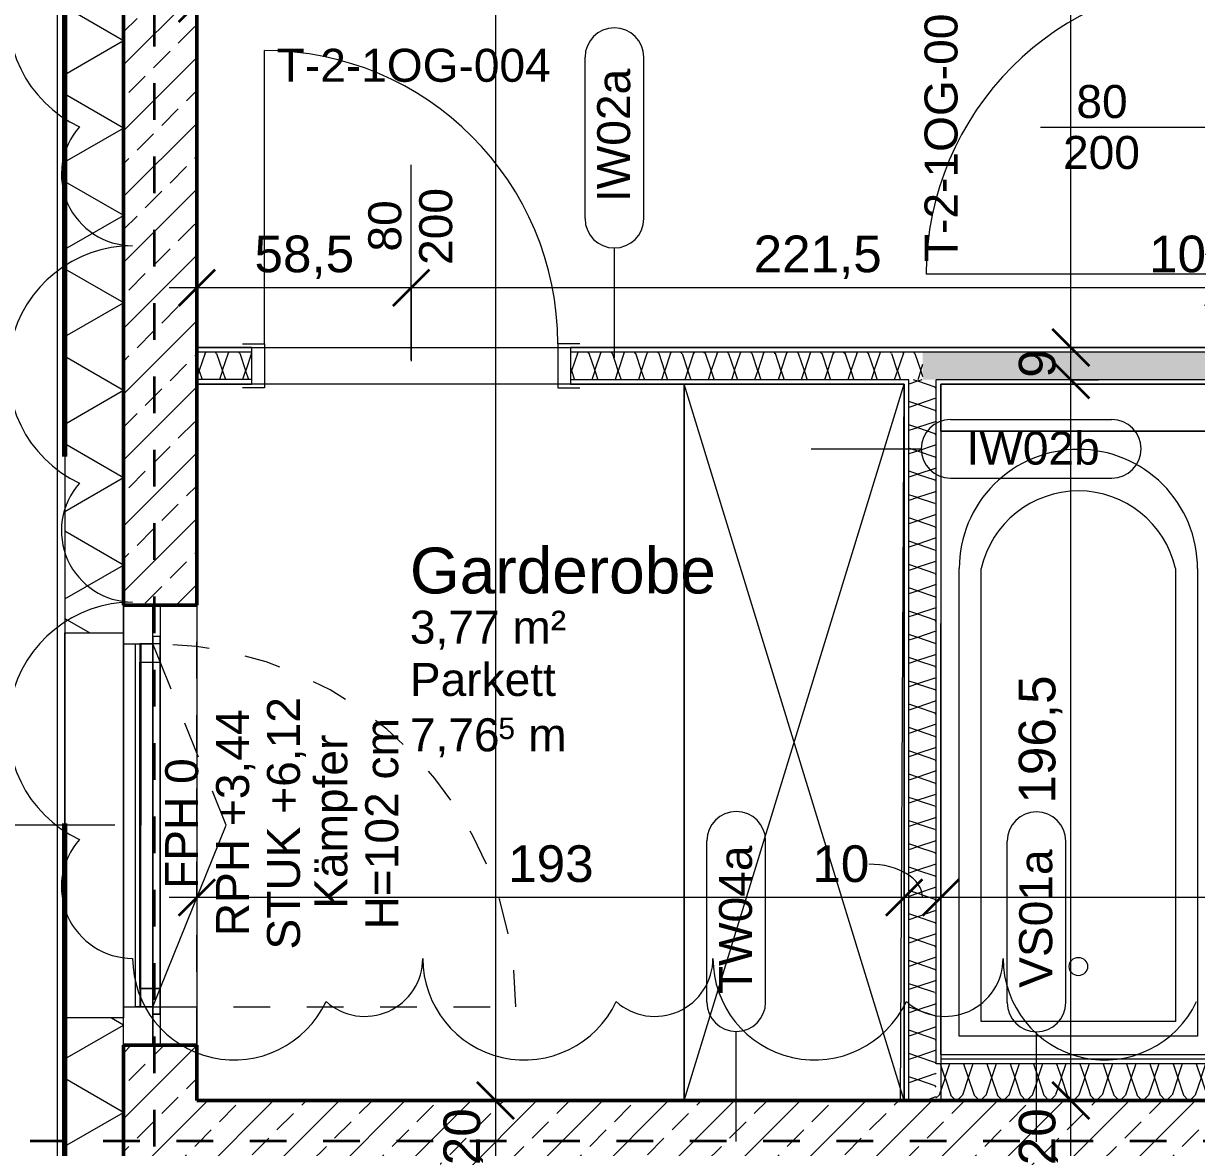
# Model space of a CAD drawing. Header units: metres. Extents: x -67.4 to -27.2, y 43.9 to 89.6.
# Drawn here: x -54.461 to -51.261, y 75.768 to 78.833 of the extents above; entities that cross this region are included whole.
import ezdxf

# ---------------------------------------------------------------- set-up
doc = ezdxf.new("R2010")
doc.units = ezdxf.units.M
for name, pattern in [('Strich Punkt Mittel', [0.015875, 0.00635, -0.004763, 0, -0.004763]), ('Verdeckt', [0.003, 0.002, -0.001]), ('Verdeckt Oben', [0.00225, 0.0015, -0.00075])]:
    doc.linetypes.add(name, pattern=pattern)
for name, color, linetype, lineweight in [('A-DETL-GENF_', 92, 'Continuous', 13), ('A-DETL-MBND', 5, 'Continuous', 5), ('A-GLAZ', 151, 'Continuous', 18), ('A-GLAZ-IDEN_', 152, 'Continuous', 9), ('A_Bemassung-50_', 4, 'Continuous', 9), ('A_Bemassung_', 4, 'Continuous', 9), ('A_Beschriftung_', 7, 'Continuous', 9), ('A_Decken', 8, 'Continuous', 13), ('A_Fenster', 7, 'Continuous', 13), ('A_Moebel', 6, 'Continuous', 13), ('A_Raeume_', 7, 'Continuous', 5), ('A_Raeume_Beschriftung_', 7, 'Continuous', 9), ('A_Raster_', 1, 'Continuous', 9), ('A_Sanitaer', 3, 'Continuous', 13), ('A_Tueren', 31, 'Continuous', 13), ('A_Waende', 7, 'Continuous', 13), ('G-ANNO-REVC_', 71, 'Continuous', 9)]:
    doc.layers.add(name, color=color, linetype=linetype, lineweight=lineweight)
doc.styles.add('Arial_2', font='arial.ttf', dxfattribs={"height": 0.09})
doc.styles.add('Arial_3', font='arial.ttf', dxfattribs={"height": 0.125})
doc.styles.add('Arial_4', font='arial.ttf', dxfattribs={"height": 0.05849})
doc.styles.add('Arial_5', font='arial.ttf', dxfattribs={"height": 0.1})
doc.dimstyles.new('WGA-Bemaßung', dxfattribs={"dimscale": 0.3048, "dimtxt": 0.102026, "dimasz": 0.328084, "dimexe": 0.246063, "dimexo": 0.0625, "dimgap": 0.04101, "dimtad": 1, "dimdec": 1, "dimlfac": 100, "dimrnd": 0.5, "dimdsep": 46, "dimtxsty": 'Arial_5', "dimblk1": 'OBLIQUE', "dimblk2": 'OBLIQUE', "dimsah": 1, "dimcen": 0.09, "dimdle": 0.246063, "dimazin": 2, "dimtfac": 1, "dimtdec": 4, "dimtix": 1, "dimtmove": 0, "dimatfit": 3, "dimfxl": 0.656168, "dimfxlon": 1, "dimtvp": 1, "dimtolj": 1, "dimtzin": 0, "dimarcsym": 2})
doc.dimstyles.new('WGA-Bemaßung_3', dxfattribs={"dimscale": 0.3048, "dimtxt": 0.102026, "dimasz": 0.328084, "dimexe": 0.246063, "dimexo": 0.0625, "dimgap": 0.04101, "dimtad": 1, "dimdec": 1, "dimlfac": 100, "dimrnd": 0.5, "dimdsep": 46, "dimtxsty": 'Arial_5', "dimblk1": 'OBLIQUE', "dimblk2": 'OBLIQUE', "dimsah": 1, "dimcen": 0.09, "dimdle": 0.246063, "dimazin": 2, "dimtfac": 1, "dimtdec": 4, "dimtix": 1, "dimtmove": 1, "dimatfit": 3, "dimfxl": 0.656168, "dimfxlon": 1, "dimtvp": 1, "dimtolj": 1, "dimtzin": 0, "dimarcsym": 2})
doc.dimstyles.new('WGA-Bemaßung_4', dxfattribs={"dimscale": 0.3048, "dimtxt": 0.102026, "dimasz": 0.328084, "dimexe": 0.246063, "dimexo": 0.0625, "dimgap": 0.04101, "dimtad": 1, "dimdec": 1, "dimlfac": 100, "dimrnd": 0.5, "dimdsep": 46, "dimtxsty": 'Arial_5', "dimblk1": 'OBLIQUE', "dimblk2": 'OBLIQUE', "dimsah": 1, "dimcen": 0.09, "dimdle": 0.246063, "dimazin": 2, "dimtfac": 1, "dimtdec": 4, "dimtix": 1, "dimtmove": 0, "dimatfit": 3, "dimfxl": 0.656168, "dimfxlon": 1, "dimtvp": 1, "dimtolj": 1, "dimtzin": 0, "dimarcsym": 2})
pattern_1 = [(45, (0, 0), (-0.08980256, 0.08980256), []), (45, (0.0898, 0), (-0.08980256, 0.08980256), [0.0635, -0.03175])]

# ---------------------------------------------------------------- blocks, each defined once
blk = doc.blocks.new('UZ_D1 - SL_0800x2000_Zimmertür_Stahlzarge_GK-7175508-263_PP_01OG_BT2')
at = {"layer": 'A_Tueren', "lineweight": 5}
for p, q in [((-0.4, 0.06), (-0.46, 0.06)), ((-0.4, -0.06), (-0.4, 0.06)), ((0.4, 0.06), (0.46, 0.06)), ((0.4, -0.06), (0.4, 0.06)), ((-0.46, -0.06), (-0.4, -0.06)), ((0.46, -0.06), (0.4, -0.06)), ((0.4, -0.06), (0.4, -0.86))]:
    blk.add_line(p, q, dxfattribs=at)
blk.add_arc((0.4, -0.06), 0.8, 180, 270, dxfattribs=at)
blk = doc.blocks.new('Moeb_Schrank - Schrank_2m_60cm-8075073-263_PP_01OG_BT2')
at = {"layer": 'A_Moebel', "color": 8}
for p, q in [((0, 0), (1.9525, 0.6)), ((0, 0.6), (1.9525, 0)), ((1.9525, 0.6), (0, 0.6)), ((0, 0.6), (0, 0)), ((0, 0), (0, 0.6)), ((0, 0.6), (1.9525, 0.6)), ((1.9525, 0), (1.9525, 0.6)), ((1.9525, 0.6), (1.9525, 0.2996)), ((0, 0), (1.9525, 0)), ((1.9525, 0), (0, 0))]:
    blk.add_line(p, q, dxfattribs=at)
blk = doc.blocks.new('Fens_1tlg_OL - DF_OL_DK_1120x2400-V26-263_PP_01OG_BT2')
at = {"layer": 'A-GLAZ'}
for p, q in [((-0.6, 0.1), (-0.495, 0.1)), ((-0.6, 0.02), (-0.6, 0.1)), ((0.525, 0.1), (-0.525, 0.1)), ((-0.495, 0.1), (-0.495, 0.02)), ((0.495, 0.1), (0.495, 0.02)), ((0.6, 0.1), (0.495, 0.1)), ((0.6, 0.02), (0.6, 0.1)), ((-0.6, 0.02), (-0.515, 0.02)), ((-0.495, 0.02), (-0.6, 0.02)), ((-0.515, 0.02), (-0.495, 0.02)), ((-0.495, 0.02), (-0.445, 0.02)), ((-0.445, 0.02), (0.445, 0.02)), ((0.445, 0.02), (0.495, 0.02)), ((0.495, 0.02), (0.515, 0.02)), ((0.495, 0.02), (0.6, 0.02)), ((0.515, 0.02), (0.6, 0.02))]:
    blk.add_line(p, q, dxfattribs=at)
at = {"layer": 'A_Fenster', "linetype": 'Verdeckt Oben', "lineweight": 5}
for p, q in [((-0.525, 0.26), (0.525, 0.26)), ((-0.525, 0.1), (0.525, 0.1)), ((-0.6, -0.1), (0.6, -0.1)), ((-0.6, -0.1), (0.6, -0.1))]:
    blk.add_line(p, q, dxfattribs=at)
at = {"layer": 'A_Fenster'}
for p, q in [((-0.6, 0.1), (-0.6, 0.02)), ((0.6, 0.1), (0.525, 0.1)), ((-0.495, 0.055), (-0.495, 0.067)), ((-0.495, 0.067), (0.495, 0.067)), ((-0.495, 0.067), (0.495, 0.067)), ((-0.495, 0.055), (-0.495, 0.067)), ((0.495, 0.067), (0.495, 0.055)), ((0.495, 0.067), (0.495, 0.055)), ((-0.495, 0.02), (-0.495, 0.055)), ((-0.445, 0.055), (-0.495, 0.055)), ((0.495, 0.055), (-0.495, 0.055)), ((-0.495, 0.055), (-0.495, 0.02)), ((-0.495, 0.053), (-0.495, 0.055)), ((-0.495, 0.053), (-0.495, 0.055)), ((-0.445, 0.053), (-0.495, 0.053)), ((-0.445, 0.053), (-0.495, 0.053)), ((0.445, 0.055), (-0.445, 0.055)), ((-0.445, 0.055), (-0.445, 0)), ((0.445, 0.055), (-0.445, 0.055)), ((-0.445, 0.055), (0.445, 0.055)), ((-0.445, 0), (-0.445, 0.055)), ((0.445, 0.053), (-0.445, 0.053)), ((0.445, 0.053), (-0.445, 0.053)), ((0.495, 0.055), (0.445, 0.055)), ((0.445, 0.055), (0.445, 0)), ((0.445, 0.055), (0.445, 0)), ((0.495, 0.053), (0.445, 0.053)), ((0.495, 0.053), (0.445, 0.053)), ((0.495, 0.02), (0.495, 0.055)), ((0.495, 0.02), (0.495, 0.055)), ((0.495, 0.055), (0.495, 0.053)), ((0.495, 0.055), (0.495, 0.053)), ((-0.6, 0.02), (-0.515, 0.02)), ((-0.515, 0.02), (-0.495, 0.02)), ((-0.495, 0.02), (-0.515, 0.02)), ((-0.515, 0.02), (0.515, 0.02)), ((-0.515, 0), (-0.515, 0.02)), ((-0.515, 0.02), (-0.515, 0)), ((-0.495, 0.02), (-0.4455, 0)), ((-0.495, 0.02), (-0.445, 0.02)), ((-0.495, 0.02), (0.495, 0.02)), ((-0.445, 0.02), (-0.495, 0.02)), ((-0.495, 0.02), (-0.445, 0.02)), ((-0.445, 0.02), (0.445, 0.02)), ((0.445, 0.02), (-0.445, 0.02)), ((-0.445, 0.02), (0.445, 0.02)), ((0.445, 0.02), (0.495, 0.02)), ((0.495, 0.02), (0.445, 0.02)), ((0.445, 0.02), (0.495, 0.02)), ((0.495, 0.02), (0.515, 0.02)), ((0.515, 0.02), (0.495, 0.02)), ((0.515, 0.02), (0.6, 0.02)), ((0.515, 0), (0.515, 0.02)), ((0.515, 0), (0.515, 0.02)), ((0.515, 0), (-0.515, 0)), ((-0.515, 0), (-0.445, 0)), ((-0.4455, 0), (0, -0.18)), ((0.445, 0), (-0.445, 0)), ((0.445, 0), (-0.445, 0)), ((-0.445, 0), (0.445, 0)), ((0.445, 0), (0.515, 0))]:
    blk.add_line(p, q, dxfattribs=at)
at = {"layer": 'A_Fenster', "linetype": 'Verdeckt', "lineweight": 5}
for p, q in [((-0.495, 0.02), (-0.495, 0)), ((0.4455, 0), (0.495, 0.02)), ((-0.495, 0), (-0.495, -0.97)), ((0, -0.18), (0.4455, 0))]:
    blk.add_line(p, q, dxfattribs=at)
for start, end in [(358.8397, 0), (270, 358.8397)]:
    blk.add_arc((-0.495, 0.02), 0.99, start, end, dxfattribs=at)
blk = doc.blocks.new('Sani_Badewanne - 750x1700-11058408-263_PP_01OG_BT2')
at = {"layer": 'A_Sanitaer'}
for p, q in [((-0.375, 1.8275), (-0.375, 1.7)), ((-0.375, 1.7), (-0.375, 1.8275)), ((0.0611, 1.8275), (0.375, 1.8275)), ((0.375, 1.7), (0.375, 1.8275)), ((0.375, 1.8275), (0.375, 1.7)), ((0.375, 1.7), (-0.375, 1.7)), ((-0.375, 1.7), (0.375, 1.7)), ((0.375, 1.7), (-0.375, 1.7)), ((0.375, 0), (0.375, 1.7)), ((-0.325, 0.05), (-0.325, 1.325)), ((-0.265, 0.09), (-0.265, 1.325)), ((0.265, 1.325), (0.265, 0.09)), ((0.325, 1.325), (0.325, 0.05)), ((0.265, 0.09), (-0.265, 0.09)), ((0.325, 0.05), (-0.325, 0.05))]:
    blk.add_line(p, q, dxfattribs=at)
at = {"layer": 'A_Sanitaer', "lineweight": 5}
for p, q in [((0.375, 1.7), (-0.375, 1.7)), ((0.375, 1.7), (-0.375, 1.7)), ((0.375, 0), (0.375, 1.7)), ((0.375, 0), (0.375, 1.7))]:
    blk.add_line(p, q, dxfattribs=at)
at = {"layer": 'A_Sanitaer'}
blk.add_circle((0, 0.24), 0.025, dxfattribs=at)
for centre, radius, start, end in [((0, 1.325), 0.325, 90, 180), ((0, 1.325), 0.325, 360, 90), ((0, 1.265), 0.2717, 90, 167.2425), ((0, 1.265), 0.2717, 12.7575, 90)]:
    blk.add_arc(centre, radius, start, end, dxfattribs=at)
blk = doc.blocks.new('Dtai_Fluchtlinie_Grenzlinie - Dtai_Grenzlinie-5920249-263_PP_01OG_BT2')
at = {"layer": 'A-DETL-GENF_', "lineweight": 70}
for p, q in [((27.45, 0), (29.45, 0)), ((30.45, 0), (32.45, 0))]:
    blk.add_line(p, q, dxfattribs=at)
blk = doc.blocks.new('BS_Tuer_PP - links-10002443-263_PP_01OG_BT2')
at = {"layer": 'A_Beschriftung_'}
blk.add_line((0, 0.000124), (0, 0.010761), dxfattribs=at)
blk = doc.blocks.new('BS_Tuer_PP - oben-10002441-263_PP_01OG_BT2')
at = {"layer": 'A_Beschriftung_'}
blk.add_line((0, 0.000124), (0, 0.010761), dxfattribs=at)
blk = doc.blocks.new('BS_Fens_PP_Kämpfer - oben-10106766-263_PP_01OG_BT2')
at = {"layer": 'A-GLAZ-IDEN_'}
blk.add_line((0, 0.000124), (0, 0.010761), dxfattribs=at)
blk = doc.blocks.new('DIMBLOCK111-263_PP_01OG_BT2')
at = {"layer": 'A_Bemassung-50_', "transparency": 16777216}
for p, q in [((-51.9581, 76.4497), (-51.9581, 76.5247)), ((-49.3331, 76.4496), (-49.3331, 76.5246)), ((-49.3331, 76.4496), (-51.9581, 76.4497)), ((-51.9581, 76.4497), (-51.9581, 76.2497)), ((-49.3331, 76.4496), (-49.3331, 76.2496))]:
    blk.add_line(p, q, dxfattribs=at)
at = {"layer": 'A_Bemassung-50_', "lineweight": 35, "transparency": 16777216}
for p, q in [((-51.9581, 76.4497), (-51.9081, 76.4997)), ((-49.3331, 76.4496), (-49.2831, 76.4996)), ((-51.9581, 76.4497), (-52.0081, 76.3997)), ((-49.3331, 76.4496), (-49.3831, 76.3996))]:
    blk.add_line(p, q, dxfattribs=at)
at = {"layer": 'A_Bemassung-50_', "color": 0, "transparency": 16777216, "insert": (-50.8191, 76.592), "char_height": 0.1, "width": 0.416266, "attachment_point": 1, "rotation": 359.9983, "line_spacing_factor": 0.941778, "style": 'Arial_5'}
blk.add_mtext('262,5', dxfattribs=at)
blk = doc.blocks.new('_Oblique')
at = {"color": 0, "linetype": 'ByBlock', "lineweight": -2}
blk.add_line((-0.5, -0.5), (0.5, 0.5), dxfattribs=at)
blk = doc.blocks.new('DIMBLOCK112-263_PP_01OG_BT2')
at = {"layer": 'A_Bemassung-50_', "transparency": 16777216}
for p, q in [((-52.0581, 76.4497), (-52.0581, 76.5247)), ((-51.9581, 76.4497), (-51.9581, 76.5247)), ((-51.9581, 76.4497), (-52.0581, 76.4497)), ((-52.0581, 76.4497), (-52.0581, 76.2497)), ((-51.9581, 76.4497), (-51.9581, 76.2497))]:
    blk.add_line(p, q, dxfattribs=at)
at = {"layer": 'A_Bemassung-50_', "lineweight": 35, "transparency": 16777216}
for p, q in [((-52.0581, 76.4497), (-52.0081, 76.4997)), ((-51.9581, 76.4497), (-51.9081, 76.4997)), ((-52.0581, 76.4497), (-52.1081, 76.3997)), ((-51.9581, 76.4497), (-52.0081, 76.3997))]:
    blk.add_line(p, q, dxfattribs=at)
at = {"layer": 'A_Bemassung-50_', "transparency": 16777216}
blk.add_ellipse((-52.155, 76.4497), major_axis=(-0.1468, 0), ratio=0.619656, start_param=3.141593, end_param=4.712389, dxfattribs=at)
at = {"layer": 'A_Bemassung-50_', "color": 0, "transparency": 16777216, "insert": (-52.3088, 76.592), "char_height": 0.1, "width": 0.184588, "attachment_point": 1, "rotation": 359.9983, "line_spacing_factor": 0.941778, "style": 'Arial_5'}
blk.add_mtext('10', dxfattribs=at)
blk = doc.blocks.new('DIMBLOCK113-263_PP_01OG_BT2')
at = {"layer": 'A_Bemassung-50_', "transparency": 16777216}
for p, q in [((-53.9881, 76.4498), (-53.9881, 76.5248)), ((-52.0581, 76.4497), (-52.0581, 76.5247)), ((-52.0581, 76.4497), (-54.0631, 76.4498)), ((-53.9881, 76.4498), (-53.9881, 76.2498)), ((-52.0581, 76.4497), (-52.0581, 76.2497))]:
    blk.add_line(p, q, dxfattribs=at)
at = {"layer": 'A_Bemassung-50_', "lineweight": 35, "transparency": 16777216}
for p, q in [((-53.9881, 76.4498), (-53.9381, 76.4998)), ((-52.0581, 76.4497), (-52.0081, 76.4997)), ((-53.9881, 76.4498), (-54.0381, 76.3998)), ((-52.0581, 76.4497), (-52.1081, 76.3997))]:
    blk.add_line(p, q, dxfattribs=at)
at = {"layer": 'A_Bemassung-50_', "color": 0, "transparency": 16777216, "insert": (-53.1385, 76.5921), "char_height": 0.1, "width": 0.276883, "attachment_point": 1, "rotation": 359.9983, "line_spacing_factor": 0.941778, "style": 'Arial_5'}
blk.add_mtext('193', dxfattribs=at)
blk = doc.blocks.new('BS_Wand_Lollipop - rechts_oben-2026913-263_PP_01OG_BT2')
at = {"layer": 'A_Beschriftung_'}
for p, q in [((0.0046, 0.0016), (0.0134, 0.0016)), ((-0.003, 0), (0.003, 0)), ((0.0046, -0.0016), (0.0134, -0.0016))]:
    blk.add_line(p, q, dxfattribs=at)
for centre, start, end in [((0.0046, 0), 90, 270), ((0.0134, 0), 270, 90)]:
    blk.add_arc(centre, 0.0016, start, end, dxfattribs=at)
blk = doc.blocks.new('DIMBLOCK469-263_PP_01OG_BT2')
at = {"layer": 'A_Bemassung-50_', "transparency": 16777216}
for p, q in [((-51.1881, 78.1122), (-51.1881, 78.1872)), ((-51.0881, 78.1122), (-51.0881, 78.1872)), ((-51.0881, 78.1122), (-51.1881, 78.1122)), ((-51.1881, 78.1122), (-51.1881, 77.9122)), ((-51.0881, 78.1122), (-51.0881, 77.9122))]:
    blk.add_line(p, q, dxfattribs=at)
at = {"layer": 'A_Bemassung-50_', "lineweight": 35, "transparency": 16777216}
for p, q in [((-51.1881, 78.1122), (-51.1381, 78.1622)), ((-51.0881, 78.1122), (-51.0381, 78.1622)), ((-51.1881, 78.1122), (-51.2381, 78.0622)), ((-51.0881, 78.1122), (-51.1381, 78.0622))]:
    blk.add_line(p, q, dxfattribs=at)
at = {"layer": 'A_Bemassung-50_', "transparency": 16777216}
blk.add_ellipse((-51.2365, 78.1122), major_axis=(-0.0984, 0), ratio=0.924513, start_param=3.141593, end_param=4.712389, dxfattribs=at)
at = {"layer": 'A_Bemassung-50_', "color": 0, "transparency": 16777216, "insert": (-51.3903, 78.2545), "char_height": 0.1, "width": 0.184588, "attachment_point": 1, "rotation": 359.9983, "line_spacing_factor": 0.941778, "style": 'Arial_5'}
blk.add_mtext('10', dxfattribs=at)
blk = doc.blocks.new('DIMBLOCK470-263_PP_01OG_BT2')
at = {"layer": 'A_Bemassung-50_', "transparency": 16777216}
for p, q in [((-53.4031, 78.1123), (-53.4031, 78.1873)), ((-51.1881, 78.1122), (-51.1881, 78.1872)), ((-51.1881, 78.1122), (-53.4031, 78.1123)), ((-53.4031, 78.1123), (-53.4031, 77.9123)), ((-51.1881, 78.1122), (-51.1881, 77.9122))]:
    blk.add_line(p, q, dxfattribs=at)
at = {"layer": 'A_Bemassung-50_', "lineweight": 35, "transparency": 16777216}
for p, q in [((-53.4031, 78.1123), (-53.3531, 78.1623)), ((-51.1881, 78.1122), (-51.1381, 78.1622)), ((-53.4031, 78.1123), (-53.4531, 78.0623)), ((-51.1881, 78.1122), (-51.2381, 78.0622))]:
    blk.add_line(p, q, dxfattribs=at)
at = {"layer": 'A_Bemassung-50_', "color": 0, "transparency": 16777216, "insert": (-52.469, 78.2546), "char_height": 0.1, "width": 0.416266, "attachment_point": 1, "rotation": 359.9983, "line_spacing_factor": 0.941778, "style": 'Arial_5'}
blk.add_mtext('221,5', dxfattribs=at)
blk = doc.blocks.new('DIMBLOCK471-263_PP_01OG_BT2')
at = {"layer": 'A_Bemassung-50_', "transparency": 16777216}
for p, q in [((-53.9881, 78.1123), (-53.9881, 78.1873)), ((-53.4031, 78.1123), (-53.4031, 78.1873)), ((-53.4031, 78.1123), (-54.0631, 78.1123)), ((-53.9881, 78.1123), (-53.9881, 77.9123)), ((-53.4031, 78.1123), (-53.4031, 77.9123))]:
    blk.add_line(p, q, dxfattribs=at)
at = {"layer": 'A_Bemassung-50_', "lineweight": 35, "transparency": 16777216}
for p, q in [((-53.9881, 78.1123), (-53.9381, 78.1623)), ((-53.4031, 78.1123), (-53.3531, 78.1623)), ((-53.9881, 78.1123), (-54.0381, 78.0623)), ((-53.4031, 78.1123), (-53.4531, 78.0623))]:
    blk.add_line(p, q, dxfattribs=at)
at = {"layer": 'A_Bemassung-50_', "color": 0, "transparency": 16777216, "insert": (-53.8306, 78.2546), "char_height": 0.1, "width": 0.323972, "attachment_point": 1, "rotation": 359.9983, "line_spacing_factor": 0.941778, "style": 'Arial_5'}
blk.add_mtext('58,5', dxfattribs=at)
blk = doc.blocks.new('DIMBLOCK477-263_PP_01OG_BT2')
at = {"layer": 'A_Bemassung-50_', "transparency": 16777216}
for p, q in [((-53.9881, 78.8861), (-53.9881, 78.9611)), ((-51.0881, 78.8861), (-51.0881, 78.9611)), ((-51.0881, 78.8861), (-54.0631, 78.8861)), ((-53.9881, 78.8861), (-53.9881, 78.6861)), ((-51.0881, 78.8861), (-51.0881, 78.6861))]:
    blk.add_line(p, q, dxfattribs=at)
at = {"layer": 'A_Bemassung-50_', "lineweight": 35, "transparency": 16777216}
for p, q in [((-53.9881, 78.8861), (-53.9381, 78.9361)), ((-51.0881, 78.8861), (-51.0381, 78.936)), ((-53.9881, 78.8861), (-54.0381, 78.8361)), ((-51.0881, 78.8861), (-51.1381, 78.8361))]:
    blk.add_line(p, q, dxfattribs=at)
at = {"layer": 'A_Bemassung-50_', "color": 0, "transparency": 16777216, "insert": (-52.6534, 79.0284), "char_height": 0.1, "width": 0.276883, "attachment_point": 1, "rotation": 359.9983, "line_spacing_factor": 0.941778, "style": 'Arial_5'}
blk.add_mtext('290', dxfattribs=at)
blk = doc.blocks.new('DIMBLOCK481-263_PP_01OG_BT2')
at = {"layer": 'A_Bemassung-50_', "transparency": 16777216}
for p, q in [((-53.1726, 82.9549), (-53.1728, 75.8966)), ((-53.1726, 82.8799), (-53.2476, 82.8799)), ((-53.1726, 82.8799), (-52.9726, 82.8799)), ((-53.1728, 75.8966), (-53.2478, 75.8967)), ((-53.1728, 75.8966), (-52.9728, 75.8966))]:
    blk.add_line(p, q, dxfattribs=at)
at = {"layer": 'A_Bemassung-50_', "lineweight": 35, "transparency": 16777216}
for p, q in [((-53.1726, 82.8799), (-53.2226, 82.9299)), ((-53.1726, 82.8799), (-53.1226, 82.8299)), ((-53.1728, 75.8966), (-53.2228, 75.9467)), ((-53.1728, 75.8966), (-53.1228, 75.8466))]:
    blk.add_line(p, q, dxfattribs=at)
at = {"layer": 'A_Bemassung-50_', "color": 0, "transparency": 16777216, "insert": (-53.315, 79.2148), "char_height": 0.1, "width": 0.416266, "attachment_point": 1, "rotation": 90, "line_spacing_factor": 0.941778, "style": 'Arial_5'}
blk.add_mtext('698,5', dxfattribs=at)
blk = doc.blocks.new('DIMBLOCK482-263_PP_01OG_BT2')
at = {"layer": 'A_Bemassung-50_', "lineweight": 35, "transparency": 16777216}
for p, q in [((-53.1728, 75.8966), (-53.2228, 75.9467)), ((-53.1728, 75.8966), (-53.1228, 75.8466)), ((-53.1728, 75.6966), (-53.2228, 75.7467)), ((-53.1728, 75.6966), (-53.1228, 75.6466))]:
    blk.add_line(p, q, dxfattribs=at)
at = {"layer": 'A_Bemassung-50_', "transparency": 16777216}
for p, q in [((-53.1728, 75.8966), (-53.2478, 75.8967)), ((-53.1728, 75.8966), (-53.1728, 75.6966)), ((-53.1728, 75.8966), (-52.9728, 75.8966)), ((-53.1728, 75.6966), (-53.2478, 75.6967)), ((-53.1728, 75.6966), (-52.9728, 75.6966))]:
    blk.add_line(p, q, dxfattribs=at)
at = {"layer": 'A_Bemassung-50_', "color": 0, "transparency": 16777216, "insert": (-53.3151, 75.7197), "char_height": 0.1, "width": 0.184588, "attachment_point": 1, "rotation": 90, "line_spacing_factor": 0.941778, "style": 'Arial_5'}
blk.add_mtext('20', dxfattribs=at)
blk = doc.blocks.new('DIMBLOCK545-263_PP_01OG_BT2')
at = {"layer": 'A_Bemassung-50_', "lineweight": 35, "transparency": 16777216}
for p, q in [((-51.6034, 75.8966), (-51.6534, 75.9466)), ((-51.6034, 75.8966), (-51.5534, 75.8466)), ((-51.6034, 75.6966), (-51.6534, 75.7466)), ((-51.6034, 75.6966), (-51.5534, 75.6466))]:
    blk.add_line(p, q, dxfattribs=at)
at = {"layer": 'A_Bemassung-50_', "transparency": 16777216}
for p, q in [((-51.6034, 75.8966), (-51.8034, 75.8966)), ((-51.6034, 75.6966), (-51.6034, 75.8966)), ((-51.6034, 75.8966), (-51.5284, 75.8966)), ((-51.6034, 75.6966), (-51.8034, 75.6966)), ((-51.6034, 75.6966), (-51.5284, 75.6966))]:
    blk.add_line(p, q, dxfattribs=at)
at = {"layer": 'A_Bemassung-50_', "color": 0, "transparency": 16777216, "insert": (-51.7457, 75.7197), "char_height": 0.1, "width": 0.184588, "attachment_point": 1, "rotation": 90, "line_spacing_factor": 0.941778, "style": 'Arial_5'}
blk.add_mtext('20', dxfattribs=at)
blk = doc.blocks.new('DIMBLOCK546-263_PP_01OG_BT2')
at = {"layer": 'A_Bemassung-50_', "lineweight": 35, "transparency": 16777216}
for p, q in [((-51.6033, 77.8616), (-51.6533, 77.9116)), ((-51.6033, 77.8616), (-51.5533, 77.8116)), ((-51.6034, 75.8966), (-51.6534, 75.9466)), ((-51.6034, 75.8966), (-51.5534, 75.8466))]:
    blk.add_line(p, q, dxfattribs=at)
at = {"layer": 'A_Bemassung-50_', "transparency": 16777216}
for p, q in [((-51.6033, 77.8616), (-51.8033, 77.8616)), ((-51.6034, 75.8966), (-51.6033, 77.8616)), ((-51.6033, 77.8616), (-51.5283, 77.8616)), ((-51.6034, 75.8966), (-51.8034, 75.8966)), ((-51.6034, 75.8966), (-51.5284, 75.8966))]:
    blk.add_line(p, q, dxfattribs=at)
at = {"layer": 'A_Bemassung-50_', "color": 0, "transparency": 16777216, "insert": (-51.7457, 76.7057), "char_height": 0.1, "width": 0.416266, "attachment_point": 1, "rotation": 90, "line_spacing_factor": 0.941778, "style": 'Arial_5'}
blk.add_mtext('196,5', dxfattribs=at)
blk = doc.blocks.new('DIMBLOCK547-263_PP_01OG_BT2')
at = {"layer": 'A_Bemassung-50_', "lineweight": 35, "transparency": 16777216}
for p, q in [((-51.6033, 77.9491), (-51.6533, 77.9991)), ((-51.6033, 77.9491), (-51.5533, 77.8991)), ((-51.6033, 77.8616), (-51.6533, 77.9116)), ((-51.6033, 77.8616), (-51.5533, 77.8116))]:
    blk.add_line(p, q, dxfattribs=at)
at = {"layer": 'A_Bemassung-50_', "transparency": 16777216}
for p, q in [((-51.6033, 77.9491), (-51.8033, 77.9491)), ((-51.6033, 77.8616), (-51.6033, 77.9491)), ((-51.6033, 77.9491), (-51.5283, 77.9491)), ((-51.6033, 77.8616), (-51.8033, 77.8616)), ((-51.6033, 77.8616), (-51.5283, 77.8616))]:
    blk.add_line(p, q, dxfattribs=at)
at = {"layer": 'A_Bemassung-50_', "color": 0, "transparency": 16777216, "insert": (-51.7456, 77.8669), "char_height": 0.1, "width": 0.092294, "attachment_point": 1, "rotation": 90, "line_spacing_factor": 0.941778, "style": 'Arial_5'}
blk.add_mtext('9', dxfattribs=at)
blk = doc.blocks.new('DIMBLOCK548-263_PP_01OG_BT2')
at = {"layer": 'A_Bemassung-50_', "transparency": 16777216}
for p, q in [((-51.6033, 77.9491), (-51.6032, 82.9548)), ((-51.6032, 82.8798), (-51.8032, 82.8798)), ((-51.6032, 82.8798), (-51.5282, 82.8798)), ((-51.6033, 77.9491), (-51.8033, 77.9491)), ((-51.6033, 77.9491), (-51.5283, 77.9491))]:
    blk.add_line(p, q, dxfattribs=at)
at = {"layer": 'A_Bemassung-50_', "lineweight": 35, "transparency": 16777216}
for p, q in [((-51.6032, 82.8798), (-51.6532, 82.9298)), ((-51.6032, 82.8798), (-51.5532, 82.8298)), ((-51.6033, 77.9491), (-51.6533, 77.9991)), ((-51.6033, 77.9491), (-51.5533, 77.8991))]:
    blk.add_line(p, q, dxfattribs=at)
at = {"layer": 'A_Bemassung-50_', "color": 0, "transparency": 16777216, "insert": (-51.7456, 80.2991), "char_height": 0.1, "width": 0.276883, "attachment_point": 1, "rotation": 90, "line_spacing_factor": 0.941778, "style": 'Arial_5'}
blk.add_mtext('493', dxfattribs=at)
blk = doc.blocks.new('Family - ___-11916835-263_PP_01OG_BT2')
at = {"layer": 'G-ANNO-REVC_'}
for centre, radius, start, end in [((-19.6335, 93.6313), 0.34, 67.36, 222.1512), ((-19.8018, 93.2278), 0.1943, 115.5497, 247.36), ((-20.0075, 92.7346), 0.34, 67.36, 222.1512), ((-20.1758, 92.3311), 0.1943, 115.5497, 247.36), ((-20.3815, 91.8379), 0.34, 67.36, 222.1512), ((-20.5498, 91.4344), 0.1943, 115.5497, 247.36), ((-20.3689, 91.1484), 0.277, 157.36, 312.1512), ((-20.0402, 91.0113), 0.1583, 205.5497, 337.36), ((-19.6384, 90.8437), 0.277, 157.36, 312.1512), ((-19.3096, 90.7066), 0.1583, 205.5497, 337.36), ((-18.9078, 90.539), 0.277, 157.36, 312.1512), ((-18.5791, 90.4019), 0.1583, 205.5497, 337.36), ((-18.1773, 90.2343), 0.277, 157.36, 312.1512)]:
    blk.add_arc(centre, radius, start, end, dxfattribs=at)

msp = doc.modelspace()

# ---------------------------------------------------------------- hatches: boundary and pattern name
at = {"layer": 'A_Waende', "lineweight": 5}
h = msp.add_hatch(dxfattribs=at)
h.set_pattern_fill('FP_4', color=250, style=0, pattern_type=2)
h.set_pattern_definition(pattern_1)
h.paths.add_polyline_path([(-53.9882, 75.6967), (-53.9882, 76.0467), (-54.1881, 76.0467), (-54.1881, 75.6967), (-53.9882, 75.6967)])
h.paths.add_polyline_path([(-53.9881, 77.2467), (-53.9879, 83.0799), (-54.1879, 83.0795), (-54.1879, 77.2467), (-53.9881, 77.2467)])
h = msp.add_hatch(dxfattribs=at)
h.set_pattern_fill('FP_3', color=250, angle=202.64, style=0, pattern_type=2)
h.set_pattern_definition([(89.998, (-54.18779, 79.5012), (-0.20637, 7e-06), []), (149.998, (-54.18779, 79.5012), (-0.103191, -0.178718), []), (209.998, (-54.18779, 79.5012), (0.103184, -0.178734), [])])
h.paths.add_polyline_path([(-54.1881, 77.1717), (-54.1881, 82.8799), (-54.3479, 82.8799), (-54.3479, 77.1717), (-54.1881, 77.1717)])
h = msp.add_hatch(dxfattribs=at)
h.set_pattern_fill('FP_22', color=250, angle=-112.36, style=0, pattern_type=2)
h.set_pattern_definition([(224.998, (-52.99785, 77.949585), (-0.127012, -0.253995), [0.02245, -0.15715]), (224.998, (-53.04573, 77.83844), (-0.127012, -0.2539954), [0.02245, -0.15715]), (224.998, (-53.06193, 77.94891), (-0.127012, -0.2539954), [0.02245, -0.15715]), (224.998, (-53.10981, 77.83777), (-0.127012, -0.2539954), [0.02245, -0.15715]), (251.563, (-53.014166, 77.933587), (-0.1270184, -0.5079932), [0.0502, -0.35141]), (251.563, (-53.029488, 77.885825), (-0.1270184, -0.5079932), [0.0502, -0.35141]), (251.563, (-53.076935, 77.933457), (-0.1270184, -0.5079932), [0.0502, -0.35141]), (251.563, (-53.09318, 77.886075), (-0.1270184, -0.5079932), [0.0502, -0.35141]), (314.998, (-53.013425, 77.83813), (-0.1269946, 0.254004), [0.02245, -0.15715]), (314.998, (-53.06193, 77.94891), (-0.1269946, 0.254004), [0.02245, -0.15715]), (314.998, (-53.07712, 77.83838), (-0.1269946, 0.254004), [0.02245, -0.15715]), (314.998, (-53.12562, 77.94916), (-0.1269946, 0.254004), [0.02245, -0.15715]), (288.433, (-53.029488, 77.885825), (-0.126983, 0.5080021), [0.0502, -0.35141]), (288.433, (-53.04555, 77.933522), (-0.126983, 0.5080021), [0.0502, -0.35141]), (288.433, (-53.09318, 77.886075), (-0.126983, 0.5080021), [0.0502, -0.35141]), (288.433, (-53.109244, 77.93377), (-0.126983, 0.5080021), [0.0502, -0.35141])])
h.paths.add_polyline_path([(-52.0456, 77.8616), (-52.0081, 77.8616), (-52.0081, 77.9366), (-52.9681, 77.9366), (-52.9681, 77.8616), (-52.0581, 77.8616)])
h.paths.add_polyline_path([(-53.8381, 77.8617), (-53.8381, 77.9367), (-53.9881, 77.9367), (-53.9879, 77.8617)])
h = msp.add_hatch(dxfattribs=at)
h.set_pattern_fill('FP_104', color=250, angle=-112.36, style=0, pattern_type=2)
h.set_pattern_definition([(224.998, (-50.03105, 77.94889), (-0.1270123, -0.2539954), [0.02245, -0.15715]), (224.998, (-50.07801, 77.837365), (-0.1270123, -0.2539954), [0.02245, -0.15715]), (224.998, (-50.09382, 77.94876), (-0.1270123, -0.2539954), [0.02245, -0.15715]), (224.998, (-50.1417, 77.837615), (-0.1270123, -0.2539954), [0.02245, -0.15715]), (251.563, (-50.046057, 77.933434), (-0.1270184, -0.5079932), [0.0502, -0.35141]), (251.563, (-50.062304, 77.886052), (-0.1270184, -0.5079932), [0.0502, -0.35141]), (251.563, (-50.11013, 77.93276), (-0.1270184, -0.5079932), [0.0502, -0.35141]), (251.563, (-50.12638, 77.885377), (-0.1270184, -0.5079932), [0.0502, -0.35141]), (314.998, (-50.04624, 77.838355), (-0.1269946, 0.2540043), [0.02245, -0.15715]), (314.998, (-50.09382, 77.94876), (-0.1269946, 0.2540043), [0.02245, -0.15715]), (314.998, (-50.11032, 77.83768), (-0.1269946, 0.2540043), [0.02245, -0.15715]), (314.998, (-50.15751, 77.949005), (-0.1269946, 0.2540043), [0.02245, -0.15715]), (288.433, (-50.062304, 77.886052), (-0.12698295, 0.5080021), [0.0502, -0.35141]), (288.433, (-50.078367, 77.93375), (-0.12698295, 0.5080021), [0.0502, -0.35141]), (288.433, (-50.12638, 77.885377), (-0.12698295, 0.5080021), [0.0502, -0.35141]), (288.433, (-50.141517, 77.932693), (-0.12698295, 0.5080021), [0.0502, -0.35141])])
h.paths.add_polyline_path([(-48.0781, 77.8615), (-48.0531, 77.8615), (-48.0531, 77.9365), (-48.2668, 77.9365), (-48.2668, 77.8615), (-48.0831, 77.8615)])
h.paths.add_polyline_path([(-49.1368, 77.8615), (-49.1368, 77.9365), (-49.5793, 77.9365), (-49.5793, 77.8615), (-49.2331, 77.8615)])
h.paths.add_polyline_path([(-50.4493, 77.8616), (-50.4493, 77.9366), (-52.0081, 77.9366), (-52.0081, 77.8616), (-50.6863, 77.8616)])
h = msp.add_hatch(dxfattribs=at)
h.set_pattern_fill('FP_17', color=250, angle=247.64, style=0, pattern_type=2)
h.set_pattern_definition([(134.998, (-51.95819, 76.873135), (-0.253995, 0.127012), [0.02245, -0.15715]), (134.998, (-52.06933, 76.92102), (-0.2539954, 0.127012), [0.02245, -0.15715]), (134.998, (-51.95832, 76.9359), (-0.2539954, 0.127012), [0.02245, -0.15715]), (134.998, (-52.06946, 76.983785), (-0.2539954, 0.127012), [0.02245, -0.15715]), (161.563, (-51.97457, 76.888523), (-0.5079932, 0.1270184), [0.0502, -0.35141]), (161.563, (-52.02195, 76.90477), (-0.5079932, 0.1270184), [0.0502, -0.35141]), (161.563, (-51.97432, 76.952217), (-0.5079932, 0.1270184), [0.0502, -0.35141]), (161.563, (-52.0217, 76.968463), (-0.5079932, 0.1270184), [0.0502, -0.35141]), (224.998, (-52.06965, 76.88871), (0.254004, 0.1269946), [0.02245, -0.15715]), (224.998, (-51.95832, 76.9359), (0.254004, 0.1269946), [0.02245, -0.15715]), (224.998, (-52.0694, 76.9524), (0.254004, 0.1269946), [0.02245, -0.15715]), (224.998, (-51.95807, 76.9996), (0.254004, 0.1269946), [0.02245, -0.15715]), (198.433, (-52.02195, 76.90477), (0.5080021, 0.126983), [0.0502, -0.35141]), (198.433, (-51.974254, 76.920832), (0.5080021, 0.126983), [0.0502, -0.35141]), (198.433, (-52.0217, 76.968463), (0.5080021, 0.126983), [0.0502, -0.35141]), (198.433, (-51.974004, 76.984526), (0.5080021, 0.126983), [0.0502, -0.35141])])
h.paths.add_polyline_path([(-51.9707, 75.8966), (-51.9706, 77.8616), (-52.0456, 77.8616), (-52.0456, 75.8966), (-51.9707, 75.8966)])
h = msp.add_hatch(dxfattribs=at)
h.set_pattern_fill('FP_133', color=250, angle=202.64, style=0, pattern_type=2)
h.set_pattern_definition([(90, (-54.18766, 75.86396), (-0.20637, 7e-06), []), (150, (-54.18766, 75.86396), (-0.10319, -0.17872), []), (210, (-54.18766, 75.86396), (0.10318, -0.17873), [])])
h.paths.add_polyline_path([(-54.1882, 75.6067), (-54.1882, 75.6067), (-54.1882, 76.1217), (-54.3481, 76.1217), (-54.3479, 75.6067), (-54.1883, 75.6067)])
h = msp.add_hatch(dxfattribs=at)
h.set_pattern_fill('FP_26', color=250, angle=-112.36, style=0, pattern_type=2)
h.set_pattern_definition([(224.998, (-50.64539, 76.0217), (-0.1270123, -0.2539954), [0.02245, -0.15715]), (224.998, (-50.69327, 75.910555), (-0.1270123, -0.2539954), [0.02245, -0.15715]), (224.998, (-50.70909, 76.02195), (-0.1270123, -0.2539954), [0.02245, -0.15715]), (224.998, (-50.75697, 75.9108), (-0.1270123, -0.2539954), [0.02245, -0.15715]), (251.563, (-50.661705, 76.0057), (-0.1270184, -0.5079932), [0.0502, -0.35141]), (251.563, (-50.677027, 75.957936), (-0.1270184, -0.5079932), [0.0502, -0.35141]), (251.563, (-50.7254, 76.00595), (-0.1270184, -0.5079932), [0.0502, -0.35141]), (251.563, (-50.74072, 75.958186), (-0.1270184, -0.5079932), [0.0502, -0.35141]), (314.998, (-50.66189, 75.91062), (-0.1269946, 0.254004), [0.02245, -0.15715]), (314.998, (-50.70909, 76.02195), (-0.1269946, 0.254004), [0.02245, -0.15715]), (314.998, (-50.72466, 75.91049), (-0.1269946, 0.254004), [0.02245, -0.15715]), (314.998, (-50.77316, 76.02127), (-0.1269946, 0.254004), [0.02245, -0.15715]), (288.433, (-50.677027, 75.957936), (-0.126983, 0.5080021), [0.0502, -0.35141]), (288.433, (-50.69309, 76.005633), (-0.126983, 0.5080021), [0.0502, -0.35141]), (288.433, (-50.74072, 75.958186), (-0.126983, 0.5080021), [0.0502, -0.35141]), (288.433, (-50.756784, 76.005883), (-0.126983, 0.5080021), [0.0502, -0.35141])])
h.paths.add_polyline_path([(-49.3207, 75.8965), (-49.3207, 75.8965), (-49.3207, 75.9965), (-51.9706, 75.9966), (-51.9706, 75.8966), (-49.3331, 75.8965)])
h = msp.add_hatch(dxfattribs=at)
h.set_pattern_fill('FP_4', color=250, style=0, pattern_type=2)
h.set_pattern_definition(pattern_1)
h.paths.add_polyline_path([(-45.0282, 75.6964), (-45.0282, 75.8964), (-45.7682, 75.8964), (-45.7682, 75.6964), (-45.0282, 75.6964)])
h.paths.add_polyline_path([(-46.7882, 75.6965), (-46.7882, 75.8965), (-53.9882, 75.8965), (-53.9882, 75.6967), (-46.8082, 75.6965)])

# ---------------------------------------------------------------- linework, layer by layer
at = {"layer": 'A-DETL-MBND'}
for p, q in [((-54.3683, 71.7219), (-54.3679, 82.8799)), ((-54.3481, 77.1717), (-54.3481, 76.1217))]:
    msp.add_line(p, q, dxfattribs=at)
at = {"layer": 'A_Decken'}
for p, q in [((-52.0682, 75.8966), (-52.0581, 77.8491)), ((-51.9581, 77.8491), (-51.9581, 77.1964)), ((-54.1881, 76.1217), (-54.1881, 77.2467)), ((-54.0881, 77.2467), (-54.0881, 76.0467)), ((-51.9581, 76.0216), (-49.8506, 76.0215))]:
    msp.add_line(p, q, dxfattribs=at)
at = {"layer": 'A_Raeume_', "flags": 128}
for points in [[(-53.9879, 82.8799), (-53.9881, 77.9492), (-52.0081, 77.9491), (-51.1881, 77.9491), (-51.1881, 79.1991), (-51.1879, 82.8798)], [(-53.9881, 77.8492), (-53.9882, 75.8967), (-52.0582, 75.8966), (-52.0581, 77.8491)], [(-51.9582, 75.8966), (-49.3332, 75.8965), (-49.3331, 77.849), (-51.1381, 77.8491), (-51.9581, 77.8491)]]:
    msp.add_lwpolyline(points, close=True, dxfattribs=at)
at = {"layer": 'A_Raster_', "linetype": 'Strich Punkt Mittel', "lineweight": 35}
for p, q in [((-54.1037, 85.8704), (-54.1049, 46.5271)), ((-56.243, 75.7867), (-31.8002, 75.786))]:
    msp.add_line(p, q, dxfattribs=at)
at = {"layer": 'A_Waende', "color": 10, "lineweight": 50}
for p, q in [((-54.1879, 83.0799), (-54.1881, 77.2467)), ((-53.9881, 77.2467), (-53.9879, 82.8799)), ((-54.1881, 77.2467), (-53.9881, 77.2467)), ((-54.1882, 74.7667), (-54.1881, 76.0467)), ((-53.9881, 76.0467), (-54.1881, 76.0467)), ((-53.9882, 75.8967), (-53.9881, 76.0467)), ((-46.7882, 75.8965), (-53.9882, 75.8967))]:
    msp.add_line(p, q, dxfattribs=at)
at = {"layer": 'A_Waende', "color": 250, "lineweight": 5}
for p, q in [((-54.3479, 82.8799), (-54.3481, 77.1717)), ((-53.8381, 77.8617), (-53.8381, 77.9367)), ((-52.9681, 77.9366), (-52.9681, 77.8616)), ((-54.3481, 77.1717), (-54.1881, 77.1717)), ((-54.3481, 76.1217), (-54.3482, 74.6917)), ((-54.1881, 76.1217), (-54.3481, 76.1217)), ((-54.1881, 76.0467), (-54.1881, 76.1217))]:
    msp.add_line(p, q, dxfattribs=at)
at = {"layer": 'A_Waende'}
for p, q in [((-53.8381, 77.9492), (-53.9881, 77.9492)), ((-53.8381, 77.9367), (-53.9881, 77.9367)), ((-53.8381, 77.9367), (-53.8381, 77.9492)), ((-51.1881, 77.9491), (-52.9681, 77.9491)), ((-52.9681, 77.9491), (-52.9681, 77.9366)), ((-51.1756, 77.9366), (-52.9681, 77.9366)), ((-53.8381, 77.8617), (-53.9881, 77.8617)), ((-53.8381, 77.8492), (-53.8381, 77.8617)), ((-52.9681, 77.8616), (-52.9681, 77.8491)), ((-52.0456, 77.8616), (-52.9681, 77.8616)), ((-52.0457, 75.8966), (-52.0456, 77.8616)), ((-51.9706, 75.9966), (-51.9706, 77.8616)), ((-50.4493, 77.8616), (-51.9706, 77.8616)), ((-53.9881, 77.8492), (-53.8381, 77.8492)), ((-52.9681, 77.8491), (-52.0581, 77.8491)), ((-52.0581, 77.8491), (-52.0582, 75.8966)), ((-51.9581, 77.8491), (-50.4493, 77.8491)), ((-51.9581, 76.0216), (-51.9581, 77.1964)), ((-54.3481, 76.1217), (-54.3481, 77.1717)), ((-49.3206, 75.9965), (-51.9706, 75.9966))]:
    msp.add_line(p, q, dxfattribs=at)
at = {"layer": 'A_Waende', "lineweight": 18}
msp.add_line((-49.3331, 76.009), (-51.9581, 76.0091), dxfattribs=at)

# ---------------------------------------------------------------- block references
at = {"layer": 'A-DETL-GENF_', "rotation": 89.99827587845456}
msp.add_blockref('Dtai_Fluchtlinie_Grenzlinie - Dtai_Grenzlinie-5920249-263_PP_01OG_BT2', (-54.349, 47.2019), dxfattribs=at)
at = {"layer": 'A-GLAZ', "rotation": 89.9982758784651}
msp.add_blockref('Fens_1tlg_OL - DF_OL_DK_1120x2400-V26-263_PP_01OG_BT2', (-54.0881, 76.6467), dxfattribs=at)
at = {"layer": 'A-GLAZ-IDEN_', "xscale": 49.99999999999998, "yscale": 49.99999999999998, "zscale": 49.99999999999998, "rotation": 89.9982758784652}
msp.add_blockref('BS_Fens_PP_Kämpfer - oben-10106766-263_PP_01OG_BT2', (-54.2053, 76.6467), dxfattribs=at)
at = {"layer": 'A_Beschriftung_', "xscale": 49.99999999999998, "yscale": 49.99999999999998, "zscale": 49.99999999999998}
for name, p, rotation in [('BS_Wand_Lollipop - rechts_oben-2026913-263_PP_01OG_BT2', (-52.8488, 78.0708), 89.99999999999991), ('BS_Tuer_PP - links-10002443-263_PP_01OG_BT2', (-51.1481, 78.5491), 89.99827587845407), ('BS_Tuer_PP - oben-10002441-263_PP_01OG_BT2', (-53.4031, 77.9092), 359.998275878371), ('BS_Wand_Lollipop - rechts_oben-2026913-263_PP_01OG_BT2', (-52.5163, 75.9342), 89.99999999999991), ('BS_Wand_Lollipop - rechts_oben-2026913-263_PP_01OG_BT2', (-51.6975, 75.9333), 89.99999999999991)]:
    msp.add_blockref(name, p, dxfattribs=dict(at, rotation=rotation))
msp.add_blockref('BS_Wand_Lollipop - rechts_oben-2026913-263_PP_01OG_BT2', (-52.1619, 77.673), dxfattribs=at)
at = {"layer": 'A_Moebel', "color": 8, "rotation": 89.99827587845473}
msp.add_blockref('Moeb_Schrank - Schrank_2m_60cm-8075073-263_PP_01OG_BT2', (-52.0582, 75.8966), dxfattribs=at)
at = {"layer": 'A_Sanitaer', "rotation": 359.998275878371}
msp.add_blockref('Sani_Badewanne - 750x1700-11058408-263_PP_01OG_BT2', (-51.5831, 76.0216), dxfattribs=at)
at = {"layer": 'A_Tueren'}
for p, rotation in [((-51.1381, 78.5491), 269.9982758784541), ((-53.4031, 77.8992), 179.998275878371)]:
    msp.add_blockref('UZ_D1 - SL_0800x2000_Zimmertür_Stahlzarge_GK-7175508-263_PP_01OG_BT2', p, dxfattribs=dict(at, rotation=rotation))
at = {"layer": 'G-ANNO-REVC_', "rotation": 22.64000000000043}
msp.add_blockref('Family - ___-11916835-263_PP_01OG_BT2', (0, 0), dxfattribs=at)

# ---------------------------------------------------------------- texts
at = {"layer": 'A-GLAZ-IDEN_', "char_height": 0.09, "attachment_point": 1, "rotation": 90, "style": 'Arial_2'}
for s, insert, width in [('STUK +6,12', (-53.7965, 76.3078), 0.82173), ('RPH +3,44', (-53.9354, 76.3441), 0.737552), ('H=102 cm', (-53.5285, 76.3625), 0.689451), ('Kämpfer', (-53.6674, 76.4187), 0.557173), ('FPH 0', (-54.0743, 76.4731), 0.424894)]:
    msp.add_mtext(s, dxfattribs=dict(at, insert=insert, width=width))
at = {"layer": 'A_Beschriftung_', "char_height": 0.09, "attachment_point": 1, "style": 'Arial_2'}
for s, insert, width, rotation in [('T-2-1OG-003', (-52.0028, 78.1822), 0.889873, 90), ('T-2-1OG-004', (-53.77, 78.7639), 0.889873, 359.9983), ('IW02a', (-52.8958, 78.3459), 0.43692, 90), ('80', (-51.5885, 78.6651), 0.168354, 359.9983), ('200', (-51.6249, 78.5262), 0.252532, 359.9983), ('200', (-53.3813, 78.1745), 0.252532, 90), ('80', (-53.5202, 78.2109), 0.168354, 90), ('TW04a', (-52.5634, 76.1863), 0.493038, 90), ('VS01a', (-51.7445, 76.2035), 0.448945, 90)]:
    msp.add_mtext(s, dxfattribs=dict(at, insert=insert, width=width, rotation=rotation))
at = {"layer": 'A_Beschriftung_', "insert": (-51.8882, 77.7201), "char_height": 0.09, "width": 0.440928, "attachment_point": 1, "style": 'Arial_2'}
msp.add_mtext('IW02b', dxfattribs=at)
at = {"layer": 'A_Raeume_Beschriftung_', "attachment_point": 1}
for s, insert, char_height, width, style in [('Garderobe', (-53.4067, 77.4038), 0.125, 1.006118, 'Arial_3'), ('3,77 m²', (-53.4067, 77.2319), 0.09, 0.505063, 'Arial_2'), ('Parkett', (-53.4067, 77.0893), 0.09, 0.464979, 'Arial_2'), ('7,76', (-53.4067, 76.9384), 0.09, 0.292616, 'Arial_2'), ('5', (-53.1652, 76.9403), 0.0585, 0.056118, 'Arial_4'), (' m', (-53.1189, 76.9384), 0.09, 0.164346, 'Arial_2')]:
    msp.add_mtext(s, dxfattribs=dict(at, insert=insert, char_height=char_height, width=width, style=style))

# ---------------------------------------------------------------- dimensions: what is measured, and where the dimension line sits
at = {"layer": 'A_Bemassung_'}
for base, p1, p2, angle, dimstyle, override, picture, middle in [((-53.1728, 75.8966), (-52.9726, 82.8799), (-52.9728, 75.8966), 89.9983, 'WGA-Bemaßung_4', {"dimpost": '<>', "dimfxl": 6.983216}, 'DIMBLOCK481-263_PP_01OG_BT2', (-53.2362, 79.3883)), ((-51.6032, 82.8798), (-51.8033, 77.9491), (-51.8032, 82.8798), 89.9983, 'WGA-Bemaßung_4', {"dimpost": '<>', "dimfxl": 4.930716}, 'DIMBLOCK548-263_PP_01OG_BT2', (-51.6668, 80.4145)), ((-53.9881, 78.8861), (-51.0881, 78.6861), (-53.9881, 78.6861), 359.9983, 'WGA-Bemaßung_4', {"dimpost": '<>', "dimfxl": 2.9}, 'DIMBLOCK477-263_PP_01OG_BT2', (-52.5381, 78.9497)), ((-53.9881, 78.1123), (-53.4031, 77.9123), (-53.9881, 77.9123), 359.9983, 'WGA-Bemaßung_4', {"dimpost": '<>', "dimfxl": 0.585}, 'DIMBLOCK471-263_PP_01OG_BT2', (-53.6956, 78.1758)), ((-53.4031, 78.1123), (-51.1881, 77.9122), (-53.4031, 77.9123), 359.9983, 'WGA-Bemaßung_4', {"dimpost": '<>', "dimfxl": 2.215}, 'DIMBLOCK470-263_PP_01OG_BT2', (-52.2956, 78.1758)), ((-51.6033095482, 77.9491014962), (-51.8033121811, 77.8616075146), (-51.8033095481, 77.9491075145), 89.9982758785, 'WGA-Bemaßung_4', {"dimpost": '<>', "dimfxl": 0.0875}, 'DIMBLOCK547-263_PP_01OG_BT2', (-51.6668681637, 77.9053534088)), ((-51.6033, 77.8616), (-51.8034, 75.8966), (-51.8033, 77.8616), 89.9983, 'WGA-Bemaßung_4', {"dimpost": '<>', "dimfxl": 1.965}, 'DIMBLOCK546-263_PP_01OG_BT2', (-51.6669, 76.8791)), ((-53.9881, 76.4498), (-52.0581, 76.2497), (-53.9881, 76.2498), 359.9983, 'WGA-Bemaßung', {"dimpost": '<>', "dimfxl": 1.93}, 'DIMBLOCK113-263_PP_01OG_BT2', (-53.0231, 76.5133)), ((-51.9581, 76.4497), (-49.3331, 76.2496), (-51.9581, 76.2497), 359.9983, 'WGA-Bemaßung', {"dimpost": '<>', "dimfxl": 2.625}, 'DIMBLOCK111-263_PP_01OG_BT2', (-50.6456, 76.5132)), ((-53.1728, 75.6966), (-52.9728, 75.8966), (-52.9728, 75.6966), 89.9983, 'WGA-Bemaßung_4', {"dimpost": '<>', "dimfxl": 0.2}, 'DIMBLOCK482-263_PP_01OG_BT2', (-53.2363, 75.7967)), ((-51.6034, 75.8966), (-51.8034, 75.6966), (-51.8034, 75.8966), 89.9983, 'WGA-Bemaßung_4', {"dimpost": '<>', "dimfxl": 0.2}, 'DIMBLOCK545-263_PP_01OG_BT2', (-51.6669, 75.7966))]:
    dim = msp.add_linear_dim(base=base, p1=p1, p2=p2, angle=angle, dimstyle=dimstyle, override=override, dxfattribs=at)
    dim.commit()
    dim.dimension.update_dxf_attribs({"geometry": picture, "text_midpoint": middle})
for base, p1, p2, picture, middle in [((-51.1881, 78.1122), (-51.0881, 77.9122), (-51.1881, 77.9122), 'DIMBLOCK469-263_PP_01OG_BT2', (-51.298, 78.1879)), ((-52.0581, 76.4497), (-51.9581, 76.2497), (-52.0581, 76.2497), 'DIMBLOCK112-263_PP_01OG_BT2', (-52.2165, 76.5254))]:
    dim = msp.add_linear_dim(base=base, p1=p1, p2=p2, angle=359.9983, dimstyle='WGA-Bemaßung_3', override={"dimpost": '<>', "dimfxl": 0.1}, dxfattribs=at)
    dim.commit()
    dim.dimension.update_dxf_attribs({"geometry": picture, "text_midpoint": middle, "dimtype": 160})

doc.saveas('drawing.dxf')
